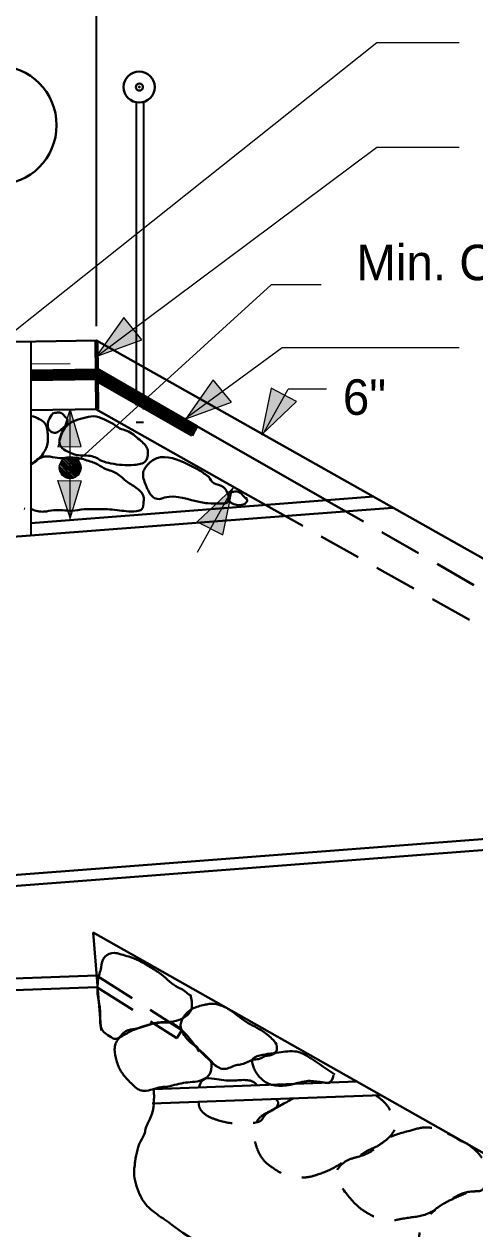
# Model space of a CAD drawing. Extents: x -8731 to -2100, y -66514 to -56618.
# Drawn here: x -2598.4 to -2455.2, y -66043.9 to -65661.2 of the extents above; entities that cross this region are included whole.
import ezdxf
from ezdxf.enums import TextEntityAlignment as Align

# ---------------------------------------------------------------- set-up
doc = ezdxf.new("R2010")
doc.units = 0
doc.header["$LTSCALE"] = 4.5
doc.header["$PDMODE"] = 32
doc.header["$PDSIZE"] = 2.25
doc.linetypes.add('MEDIUM_DASHED', pattern=[4.5, 3, -1.5])
doc.layers.add('1', color=7, linetype='Continuous', lineweight=13)
doc.layers.add('3', color=7, linetype='Continuous', lineweight=40)

msp = doc.modelspace()

# ---------------------------------------------------------------- hatches: boundary and pattern name
at = {"layer": '1'}
for points in [[(-2575.46, -65766.76), (-2560.98, -65761.44), (-2566.74, -65754.36)], [(-2547.06, -65786.56), (-2532.56, -65781.26), (-2538.32, -65774.2)], [(-2523.04, -65791.68), (-2511.86, -65781.06), (-2519.94, -65776.86)], [(-2583.76, -65783.56), (-2587.68, -65795.44), (-2580.3, -65795.34)], [(-2583.76, -65818.04), (-2587.68, -65806.16), (-2580.3, -65806.28)], [(-2532.22, -65808.68), (-2543.4, -65819.28), (-2535.32, -65823.48)]]:
    msp.add_hatch(color=256, dxfattribs=at).paths.add_polyline_path(points)

# ---------------------------------------------------------------- linework, layer by layer
for p, q in [((-2582.1, -65805.08), (-2586.86, -65800.46)), ((-2581.82, -65804.92), (-2586.7, -65800.02)), ((-2581.5, -65804.76), (-2586.42, -65799.88)), ((-2581.22, -65804.62), (-2586.26, -65799.56)), ((-2581.06, -65804.18), (-2585.96, -65799.28)), ((-2580.78, -65804.04), (-2585.82, -65799.12)), ((-2580.62, -65803.72), (-2585.38, -65798.98)), ((-2580.62, -65803.28), (-2585.08, -65798.68)), ((-2580.46, -65802.84), (-2584.78, -65798.68)), ((-2580.32, -65802.54), (-2584.34, -65798.68)), ((-2580.32, -65802.24), (-2584.04, -65798.54)), ((-2580.32, -65801.8), (-2583.44, -65798.68)), ((-2580.32, -65801.36), (-2583, -65798.68)), ((-2580.46, -65800.92), (-2582.54, -65798.68)), ((-2583.14, -65805.52), (-2587.3, -65801.36)), ((-2583.44, -65805.52), (-2587.3, -65801.8)), ((-2583.9, -65805.52), (-2587.3, -65802.1)), ((-2584.34, -65805.52), (-2587.3, -65802.54)), ((-2582.7, -65805.52), (-2587.16, -65800.92)), ((-2584.94, -65805.36), (-2587.16, -65803.28)), ((-2582.54, -65805.22), (-2587, -65800.76))]:
    msp.add_line(p, q, dxfattribs=at)
for points in [[(-2575.46, -65766.76), (-2560.98, -65761.44), (-2566.74, -65754.36)], [(-2547.06, -65786.56), (-2532.56, -65781.26), (-2538.32, -65774.2)], [(-2523.04, -65791.68), (-2511.86, -65781.06), (-2519.94, -65776.86)], [(-2583.76, -65783.56), (-2587.68, -65795.44), (-2580.3, -65795.34)], [(-2583.76, -65818.04), (-2587.68, -65806.16), (-2580.3, -65806.28)], [(-2532.22, -65808.68), (-2543.4, -65819.28), (-2535.32, -65823.48)]]:
    msp.add_lwpolyline(points, close=True, dxfattribs=at)
msp.add_circle((-2583.74, -65802.1), 3.49, dxfattribs=at)
at = {"layer": '3', "lineweight": 35}
for p, q in [((-2575.42, -65757.1), (-2575.42, -65639.2)), ((-2562.8, -65686.12), (-2562.8, -65768.84)), ((-2560.42, -65685.96), (-2560.42, -65770.16)), ((-2596.22, -65762), (-2596.22, -65823.64))]:
    msp.add_line(p, q, dxfattribs=at)
at = {"layer": '3', "lineweight": 25}
for p, q in [((-2486.32, -65667.12), (-2614.62, -65769.28)), ((-2460.18, -65667.12), (-2486.32, -65667.12)), ((-2486.32, -65700.38), (-2575.42, -65766.9)), ((-2460.18, -65700.38), (-2486.32, -65700.38)), ((-2519.88, -65744.04), (-2583.74, -65802.1)), ((-2504, -65744.04), (-2519.88, -65744.04)), ((-2516.46, -65764.08), (-2547.8, -65786.96)), ((-2460.18, -65764.08), (-2516.46, -65764.08)), ((-2596.22, -65769.12), (-2583.74, -65768.98)), ((-2522.56, -65791.56), (-2514.54, -65777.16)), ((-2502.36, -65777.16), (-2514.54, -65777.16)), ((-2583.74, -65818.72), (-2583.74, -65783.68)), ((-2543.34, -65828.98), (-2531.76, -65808.18))]:
    msp.add_line(p, q, dxfattribs=at)
at = {"layer": '3'}
for p, q in [((-2876.28, -65766.6), (-2575.42, -65761.7)), ((-2575.42, -65761.7), (-2313.62, -65909.46)), ((-2596.22, -65783.84), (-2575.12, -65783.54)), ((-2575.58, -65783.54), (-2521.66, -65813.98)), ((-2543.5, -65788.88), (-2502.22, -65812.48)), ((-2596.22, -65819.76), (-2487.36, -65811.3)), ((-2999.24, -65854.52), (-2481.42, -65814.88)), ((-2598.14, -65815.16), (-2598.3, -65815.02)), ((-3167.34, -65974.96), (-2159.32, -65897.58)), ((-3167.78, -65978.36), (-2313.46, -65912.88)), ((-2576.46, -65949.7), (-2573.94, -65980.88)), ((-2575.42, -65963.36), (-2607.5, -65964.56)), ((-2575.28, -65967.08), (-2607.34, -65968.28)), ((-2492.7, -65997.08), (-2557.16, -65999.46)), ((-2484.98, -66001.38), (-2557.74, -66004.06))]:
    msp.add_line(p, q, dxfattribs=at)
at = {"layer": '3', "lineweight": 70}
msp.add_line((-2575.42, -65761.7), (-2575.12, -65783.54), dxfattribs=at)
at = {"layer": '3', "linetype": 'MEDIUM_DASHED', "lineweight": 35}
for p, q in [((-2562.8, -65768.84), (-2562.8, -65787.68)), ((-2560.42, -65770.16), (-2560.42, -65787.68)), ((-2562.8, -65787.68), (-2560.42, -65787.68))]:
    msp.add_line(p, q, dxfattribs=at)
at = {"layer": '3', "lineweight": 53}
for p, q in [((-2596.22, -65771.36), (-2575.28, -65771.06)), ((-2596.22, -65771.8), (-2575.28, -65771.5)), ((-2596.22, -65771.8), (-2575.28, -65771.5)), ((-2596.22, -65771.96), (-2575.28, -65771.66)), ((-2596.22, -65772.4), (-2575.28, -65772.1)), ((-2596.22, -65772.84), (-2575.28, -65772.54)), ((-2596.22, -65773.28), (-2575.28, -65773)), ((-2596.22, -65773.44), (-2575.28, -65773.14)), ((-2596.22, -65773.74), (-2575.28, -65773.44)), ((-2596.22, -65774.18), (-2575.28, -65773.88)), ((-2575.28, -65770.62), (-2543.5, -65788.88)), ((-2575.28, -65771.06), (-2543.64, -65789.18)), ((-2575.28, -65771.66), (-2543.78, -65789.62)), ((-2575.28, -65772.1), (-2544.1, -65789.92)), ((-2575.28, -65772.7), (-2544.24, -65790.36)), ((-2575.28, -65773), (-2544.38, -65790.66)), ((-2575.28, -65773.44), (-2544.54, -65790.96)), ((-2575.28, -65773.88), (-2544.82, -65791.26)), ((-2575.28, -65774.04), (-2544.82, -65791.4)), ((-2575.28, -65774.62), (-2545.14, -65791.84)), ((-2545.14, -65791.84), (-2543.5, -65788.88))]:
    msp.add_line(p, q, dxfattribs=at)
at = {"layer": '3', "linetype": 'MEDIUM_DASHED'}
for p, q in [((-2521.66, -65813.98), (-2342.42, -65915.1)), ((-2502.36, -65812.48), (-2331.14, -65910.8)), ((-2575.42, -65963.36), (-2548.26, -65980.74)), ((-2575.28, -65967.08), (-2549.88, -65983.28)), ((-2548.26, -65980.74), (-2549.88, -65983.28))]:
    msp.add_line(p, q, dxfattribs=at)
at = {"layer": '3'}
msp.add_lwpolyline([(-2576.46, -65949.7), (-2316, -66097.02), (-2316.88, -66170.96), (-2354.9, -66170.52)], dxfattribs=at)
for centre, radius in [((-2606.91, -65693.32), 18.87), ((-2561.84, -65681.22), 4.93)]:
    msp.add_circle(centre, radius, dxfattribs=at)
for points in [[(-2589.24, -65784.88), (-2590.58, -65787.1), (-2590.86, -65788.88), (-2590.42, -65790.08), (-2589.54, -65790.8), (-2588.04, -65790.96), (-2586.86, -65790.22), (-2585.38, -65788.88), (-2584.62, -65787.68), (-2584.78, -65786.5), (-2585.08, -65786.2), (-2586.56, -65784.72), (-2587.74, -65784.58), (-2589.38, -65784.88)], [(-2596.22, -65801.06), (-2595.46, -65800.6), (-2592.34, -65797.64), (-2590.86, -65793.92), (-2590.86, -65791.4), (-2591.16, -65789.32), (-2591.9, -65787.84), (-2593.54, -65786.66), (-2596.06, -65785.76), (-2596.22, -65785.76)], [(-2569.62, -65788.44), (-2573.06, -65786.66), (-2576.32, -65785.76), (-2579.58, -65786.36), (-2582.86, -65787.4), (-2584.62, -65788.58), (-2587, -65792.74), (-2587.16, -65794.24), (-2586.26, -65795.86), (-2584.04, -65797.2), (-2582.26, -65797.94), (-2577.36, -65798.38), (-2575.42, -65798.98), (-2573.78, -65799.88), (-2570.82, -65800.76), (-2563.4, -65801.2), (-2559.82, -65800.02), (-2559.1, -65798.08), (-2559.24, -65796.16), (-2560.14, -65794.68), (-2561.76, -65793.2), (-2565.78, -65790.36), (-2568, -65789.62), (-2569.62, -65788.44)], [(-2577.36, -65800.16), (-2581.66, -65798.98), (-2587.74, -65798.98), (-2591.02, -65798.54), (-2593.84, -65799.28), (-2595.78, -65800.76), (-2596.36, -65801.06)], [(-2596.22, -65815.16), (-2595.92, -65815.32), (-2592.06, -65816.06), (-2588.94, -65815.6), (-2583.3, -65815.76), (-2579.28, -65815.32), (-2577.2, -65815.32), (-2571.86, -65815.32), (-2565.92, -65815.92), (-2562.66, -65815.92), (-2561.02, -65815.32), (-2560.42, -65812.94), (-2560.42, -65811.3), (-2562.8, -65808.48), (-2566.06, -65806.26), (-2569.34, -65803.72), (-2573.06, -65802.24), (-2575.58, -65800.76), (-2577.36, -65800.16)], [(-2539.64, -65805.08), (-2542.9, -65802.84), (-2546.32, -65801.06), (-2556.26, -65799.12), (-2557.9, -65800.02), (-2559.54, -65801.64), (-2560.42, -65803.14), (-2560.58, -65804.76), (-2560.14, -65806.56), (-2559.54, -65808.04), (-2557.74, -65811.16), (-2556.12, -65812.04), (-2553.74, -65811.6), (-2542.3, -65813.08), (-2540.08, -65813.38), (-2535.62, -65813.52), (-2533.98, -65813.24), (-2535.02, -65808.34), (-2538.14, -65807), (-2539.78, -65804.92)], [(-2527.9, -65811.44), (-2527.76, -65811.9), (-2529.38, -65810.42), (-2531.46, -65809.68), (-2532.22, -65809.82), (-2532.66, -65809.96), (-2533.4, -65811), (-2533.1, -65812.8), (-2531.76, -65813.68), (-2528.5, -65813.68), (-2527.76, -65813.08), (-2527.6, -65812.2), (-2527.9, -65811.9)], [(-2545.28, -65969.9), (-2546.02, -65969.46), (-2547.66, -65968.12), (-2549.44, -65967.24), (-2554.78, -65963.08), (-2557.9, -65961), (-2563.4, -65958.02), (-2568.14, -65956.54), (-2569.62, -65956.24), (-2572.74, -65957.44), (-2573.94, -65960.84), (-2574.82, -65964.7), (-2574.98, -65969.9), (-2574.24, -65974.66), (-2574.24, -65978.08), (-2573.94, -65979.84), (-2573.06, -65981.34), (-2571.26, -65982.68), (-2569.34, -65983.56), (-2566.06, -65981.04), (-2563.1, -65980.3), (-2554.94, -65978.22), (-2553, -65978.22), (-2549.14, -65977.48), (-2547.5, -65976.74), (-2545.14, -65973.46), (-2545.14, -65971.68), (-2545.58, -65969.6)], [(-2537.42, -65992.32), (-2543.94, -65985.94), (-2545.42, -65984.76), (-2548.1, -65981.34), (-2548.7, -65979.4), (-2548.4, -65977.92), (-2547.66, -65976.44), (-2546.32, -65974.96), (-2544.82, -65973.92), (-2541.12, -65972.72), (-2539.64, -65972.44), (-2536.52, -65972.72), (-2532.8, -65974.5), (-2527.9, -65978.08), (-2522.42, -65981.2), (-2519.3, -65983.86), (-2518.1, -65985.94), (-2518.7, -65988.02), (-2520.48, -65988.76), (-2521.96, -65989.06), (-2523.46, -65989.8), (-2525.38, -65990.1), (-2529.24, -65991.58), (-2531.02, -65991.88), (-2534.74, -65993.08), (-2536.38, -65992.76), (-2537.86, -65991.72)], [(-2542.76, -65987.58), (-2547.94, -65981.04), (-2549.88, -65979.4), (-2551.66, -65978.52), (-2554.94, -65978.36), (-2563.4, -65980.6), (-2566.82, -65982.38), (-2568.44, -65983.56), (-2569.34, -65985.04), (-2569.62, -65986.84), (-2569.04, -65990.4), (-2568.44, -65992.18), (-2566.66, -65995.16), (-2563.54, -65998.42), (-2561.76, -65999.76), (-2560.28, -66000.04), (-2554.94, -65998.86), (-2553.44, -65998.72), (-2547.8, -65997.52), (-2542.02, -65996.64), (-2540.38, -65995.74), (-2539.18, -65994.12), (-2538.9, -65992.62), (-2539.04, -65990.84), (-2540.52, -65989.36), (-2542.76, -65986.98), (-2543.94, -65985.64)], [(-2499.7, -65994.84), (-2507.26, -65989.8), (-2510.38, -65988.02), (-2511.86, -65987.58), (-2517.5, -65987.88), (-2521.06, -65988.32), (-2524.34, -65989.06), (-2525.82, -65989.96), (-2525.68, -65992.04), (-2525.08, -65993.52), (-2523.9, -65995.3), (-2520.92, -65997.68), (-2511.42, -65997.52), (-2508.74, -65996.92), (-2504.44, -65997.22), (-2503.1, -65997.38), (-2501.62, -65997.52), (-2500.14, -65995)], [(-2524.34, -65998.26), (-2525.82, -65997.08), (-2527.46, -65996.64), (-2532.06, -65996.78), (-2538, -65996.2), (-2541.42, -65996.48), (-2542.6, -65998.12), (-2542.76, -65998.72)], [(-2529.54, -66109.94), (-2525.08, -66109.04), (-2519.88, -66106.96), (-2514.98, -66103.84), (-2511.58, -66100.28), (-2508.3, -66094.94), (-2507.56, -66093.16), (-2506.38, -66087.22), (-2505.92, -66083.5), (-2506.08, -66079.94), (-2507.26, -66073.56), (-2507.86, -66071.92), (-2511.42, -66064.94), (-2513.66, -66061.52), (-2516.76, -66058.7), (-2520.02, -66056.48), (-2525.82, -66054.1), (-2529.84, -66053.06), (-2538, -66050.24), (-2539.48, -66049.64), (-2543.2, -66048.02), (-2552.56, -66041.78), (-2557.3, -66038.36), (-2560.28, -66035.4), (-2561.32, -66033.6), (-2562.66, -66030.34), (-2563.4, -66026.92), (-2563.1, -66022.48), (-2561.02, -66015.34), (-2560.14, -66013.72), (-2559.82, -66012.22), (-2558.2, -66008.52), (-2557.16, -65999.46)]]:
    msp.add_spline(points, degree=3, dxfattribs=at)
at = {"layer": '3', "linetype": 'MEDIUM_DASHED'}
for points in [[(-2542.9, -66003.76), (-2542.76, -66005.1), (-2541.86, -66006.58), (-2540.22, -66007.92), (-2536.66, -66009.4), (-2529.54, -66010.44), (-2527.6, -66010.3), (-2522.7, -66008.96), (-2522.26, -66008.22), (-2520.78, -66006.88), (-2518.26, -66005.24), (-2517.8, -66003.46), (-2518.7, -66002.56)], [(-2513.06, -66002.56), (-2520.78, -66006.72), (-2524.04, -66009.1), (-2524.94, -66010.74), (-2525.38, -66012.22), (-2525.54, -66014), (-2525.22, -66015.64), (-2524.04, -66019.2), (-2521.66, -66022.76), (-2519.74, -66024.26), (-2517.66, -66025.6), (-2514.1, -66026.92), (-2508.9, -66027.52), (-2505.18, -66026.64), (-2499.38, -66024.1), (-2495.68, -66022.02), (-2491.52, -66020.4), (-2489.9, -66019.36), (-2486.18, -66017.56), (-2483.8, -66015.94), (-2482.02, -66014.3), (-2480.98, -66012.82), (-2480.38, -66010.74), (-2480.68, -66009.1), (-2481.42, -66007.48), (-2483.36, -66004.36), (-2486.62, -66001.52)], [(-2468.94, -66011.78), (-2470.44, -66011.64), (-2475.94, -66012.68), (-2483.36, -66015.48), (-2486.02, -66017.72), (-2492.26, -66020.98), (-2495.54, -66022.02), (-2499.38, -66027.82), (-2498.5, -66029.3), (-2492.86, -66036.28), (-2491.08, -66037.76), (-2487.5, -66039.84), (-2485.74, -66040.6), (-2483.66, -66041.04), (-2481.28, -66041.18), (-2479.5, -66040.88), (-2478.02, -66040.6), (-2470.74, -66039.24), (-2462.12, -66034.06), (-2456.02, -66031.98), (-2452.62, -66031.24), (-2452.18, -66029.16), (-2452.18, -66023.96), (-2453.36, -66020.84), (-2456.32, -66017.88), (-2458.26, -66016.52), (-2459.74, -66015.94), (-2461.38, -66014.9), (-2467.32, -66012.68)], [(-2438.06, -66029.3), (-2442.82, -66029), (-2450.54, -66030.34), (-2455.14, -66031.52), (-2461.22, -66033.9), (-2465.38, -66035.98), (-2467.16, -66037.16), (-2470.28, -66040.28), (-2471.62, -66042.08), (-2472.5, -66044.16), (-2473.1, -66047.72), (-2472.96, -66049.64), (-2472.22, -66051.28), (-2469.24, -66054.56), (-2465.24, -66057.22), (-2463.3, -66057.52), (-2458.4, -66057.22), (-2456.32, -66056.92), (-2449.06, -66055.6), (-2438.5, -66051.88), (-2430.78, -66048.16), (-2428.1, -66046.38), (-2425.44, -66045.04), (-2421.88, -66042.68), (-2421.28, -66040.6), (-2422.02, -66038.8), (-2423.06, -66037.32), (-2426.78, -66034.36), (-2428.7, -66033.16), (-2432.56, -66031.38), (-2435.98, -66030.34), (-2440.3, -66029.6)]]:
    msp.add_spline(points, degree=3, dxfattribs=at)
at = {"layer": '3'}
msp.add_point((-2561.76, -65681.22), dxfattribs=at)

# ---------------------------------------------------------------- texts
for s, p in [('Min. Cover 12"', (-2443.26, -65742.56)), ('6"', (-2490.29, -65785.32))]:
    msp.add_text(s, height=11.28, dxfattribs=at).set_placement(p, align=Align.CENTER)

doc.saveas('drawing.dxf')
